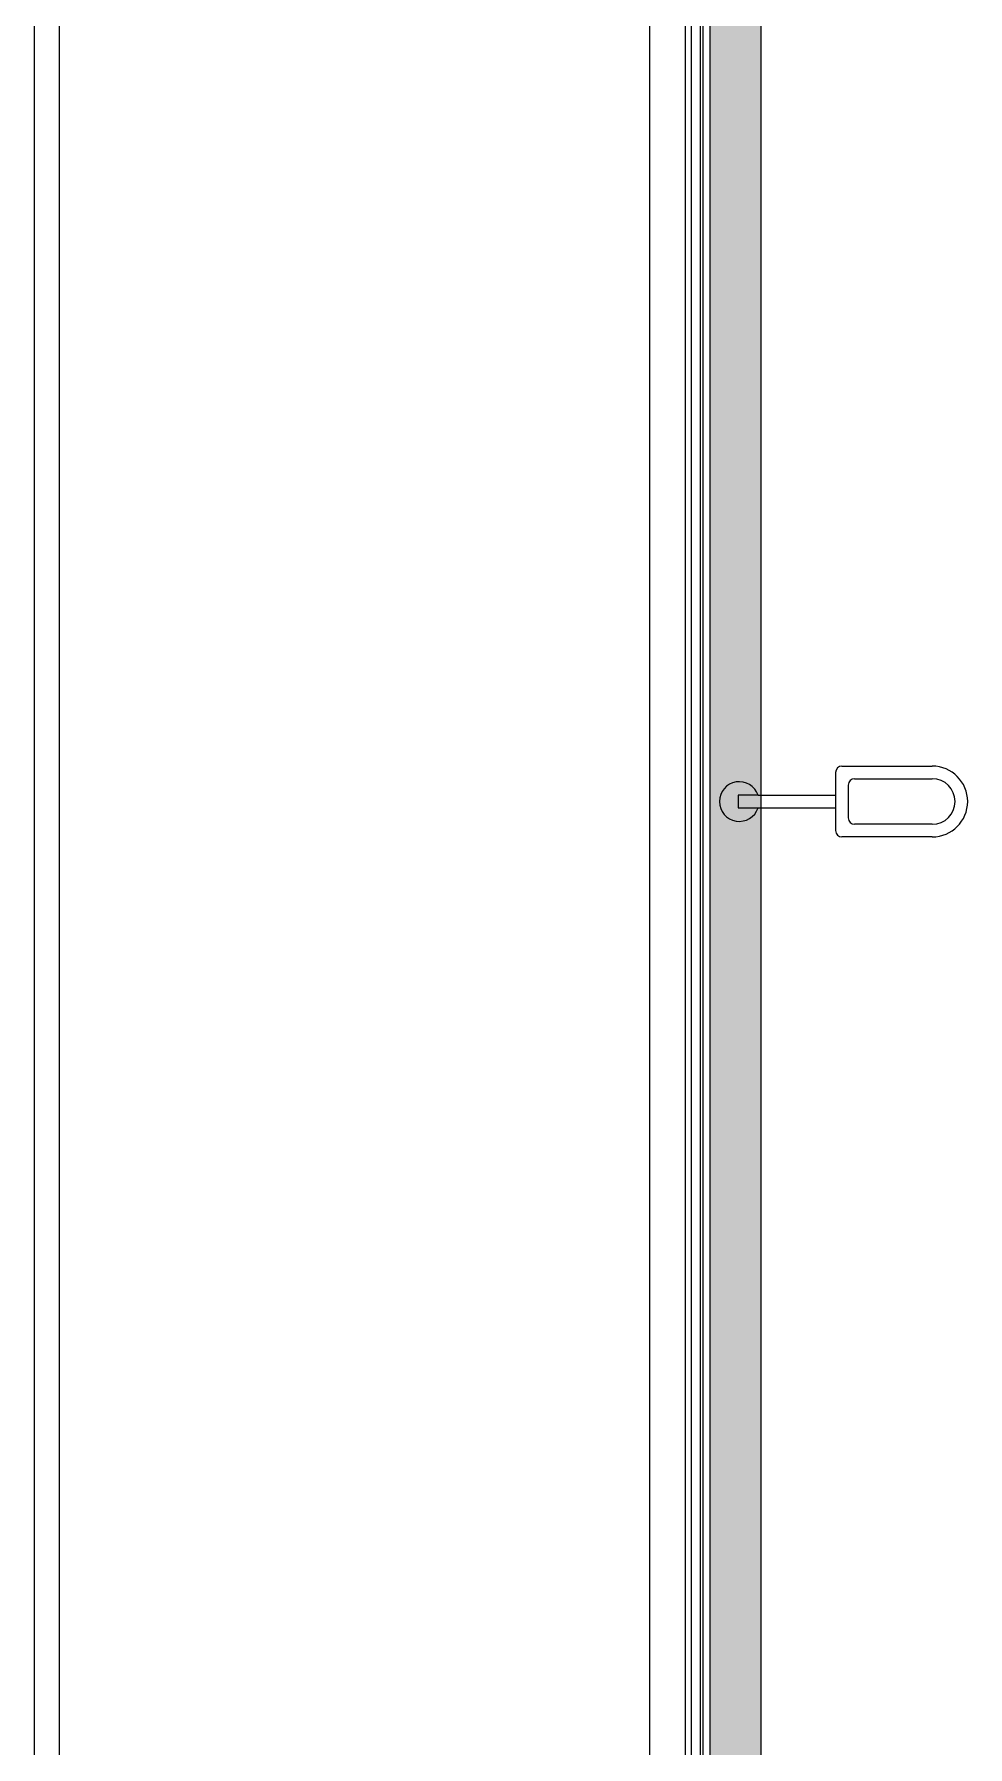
# Model space of a CAD drawing. Header units: metres. Extents: x -13933 to 152404, y -7861 to 21912.
# Drawn here: x 110072 to 110811, y 947 to 2302 of the extents above; entities that cross this region are included whole.
import ezdxf

# ---------------------------------------------------------------- set-up
doc = ezdxf.new("R2010")
doc.units = ezdxf.units.M
doc.header["$LTSCALE"] = 100
doc.header["$MEASUREMENT"] = 0
doc.layers.get('0').update_dxf_attribs({"color": 9, "lineweight": 9})
doc.layers.add('06D', color=9, linetype='Continuous', lineweight=9)
doc.layers.add('09', color=9, linetype='Continuous', lineweight=9)

# ---------------------------------------------------------------- blocks, each defined once
blk = doc.blocks.new('p-kule_vaziyet')
for p, q in [((7380.5, -20172.5), (7380.5, -20322.5)), ((7400.5, -20322.5), (7400.5, -20172.5)), ((7380.5, -20322.5), (7380.5, -20472.5)), ((7400.5, -20472.5), (7400.5, -20322.5)), ((7380.5, -20472.5), (7380.5, -20622.5)), ((7400.5, -20622.5), (7400.5, -20472.5)), ((7380.5, -20622.5), (7380.5, -20772.5)), ((7400.5, -20772.5), (7400.5, -20622.5)), ((7380.5, -20772.5), (7380.5, -20922.5)), ((7400.5, -20922.5), (7400.5, -20772.5)), ((7380.5, -20922.5), (7380.5, -21072.5)), ((7400.5, -21072.5), (7400.5, -20922.5)), ((7380.5, -21072.5), (7380.5, -21222.5)), ((7400.5, -21222.5), (7400.5, -21072.5)), ((7380.5, -21222.5), (7380.5, -21372.5)), ((7400.5, -21372.5), (7400.5, -21222.5)), ((7380.5, -21372.5), (7380.5, -21522.5)), ((7400.5, -21522.5), (7400.5, -21372.5)), ((7380.5, -21522.5), (7380.5, -21672.5)), ((7400.5, -21672.5), (7400.5, -21522.5))]:
    blk.add_line(p, q)
blk = doc.blocks.new('A$C442D6FDD')
at = {"layer": '06D', "color": 9}
for p, q in [((8032.4, -741.7), (8104, -741.7)), ((8027.4, -746.7), (8027.4, -792.7)), ((8037.4, -756.7), (8037.4, -782.7)), ((8042.4, -751.7), (8104, -751.7)), ((7966.1, -764.7), (8027.4, -764.7)), ((7966.1, -774.7), (8027.4, -774.7)), ((8104, -797.7), (8032.4, -797.7)), ((8104, -787.7), (8042.4, -787.7))]:
    blk.add_line(p, q, dxfattribs=at)
blk.add_lwpolyline([(7966.1, -764.7), (7950.3, -764.7), (7950.3, -774.7), (7966.1, -774.7)], dxfattribs=at)
for centre, radius, start, end in [((8032.4, -746.7), 5, 90, 180), ((8104, -769.7), 28, 270, 90), ((7951.2, -769.7), 15.7, 18.5399, 341.4601), ((8042.4, -756.7), 5, 90, 180), ((8104, -769.7), 18, 270, 90), ((8042.4, -782.7), 5, 180, 270), ((8032.4, -792.7), 5, 180, 270)]:
    blk.add_arc(centre, radius, start, end, dxfattribs=at)

msp = doc.modelspace()

# ---------------------------------------------------------------- hatches: boundary and pattern name
at = {"layer": '09'}
msp.add_hatch(color=254, dxfattribs=at).paths.add_polyline_path([(110647.5, 5978.5), (110647.5, -1261.3), (110647.5, -1361.3), (110607.5, -1361.3), (110607.5, 5978.5)])

# ---------------------------------------------------------------- linework, layer by layer
for p, q in [((110601.6, 6632), (110601.6, -120)), ((110559.6, -78), (110559.6, 6532)), ((110599.6, 6532), (110599.6, -118)), ((110587.6, 6342), (110587.6, -106)), ((110592.6, -111), (110592.6, 6342))]:
    msp.add_line(p, q)
at = {"layer": '06D'}
msp.add_lwpolyline([(110647.5, 5978.5), (110647.5, -1261.3), (110647.5, -1361.3), (110607.5, -1361.3), (110607.5, 5978.5)], close=True, dxfattribs=at)

# ---------------------------------------------------------------- block references
msp.add_blockref('A$C442D6FDD', (102679.3, 2464.6))
msp.add_blockref('p-kule_vaziyet', (102691.9, 22528.2), dxfattribs=at)

doc.saveas('drawing.dxf')
